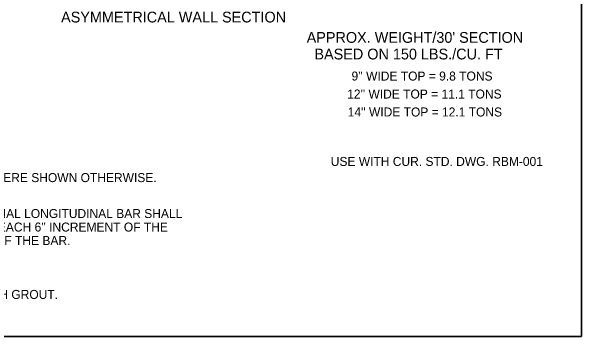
# Model space of a CAD drawing. Extents: x 1007 to 1035.5, y 1000.5 to 1021.5.
# Drawn here: x 1022.8 to 1035.5, y 1000.5 to 1007.74 of the extents above; entities that cross this region are included whole.
import ezdxf

# ---------------------------------------------------------------- set-up
doc = ezdxf.new("R2010")
doc.units = 0
for name, color, linetype in [('Level 1', 7, 'Continuous'), ('Level 10', 7, 'Continuous'), ('Level 11', 7, 'Continuous')]:
    doc.layers.add(name, color=color, linetype=linetype)

msp = doc.modelspace()

# ---------------------------------------------------------------- linework, layer by layer
at = {"layer": 'Level 10'}
for p, q in [((1035.5, 1021.5), (1035.5, 1000.5)), ((1035.5, 1000.5), (1007, 1000.5))]:
    msp.add_line(p, q, dxfattribs=at)
at = {"layer": 'Level 11'}
msp.add_lwpolyline([(1007, 1000.5), (1035.5, 1000.5), (1035.5, 1021.5), (1007, 1021.5)], close=True, dxfattribs=at)

# ---------------------------------------------------------------- texts
at = {"layer": 'Level 1'}
for s, height, p in [('ASYMMETRICAL WALL SECTION', 0.24, (1023.906, 1007.494)), ("APPROX. WEIGHT/30' SECTION", 0.24, (1029.376, 1007.041)), ('BASED ON 150 LBS./CU. FT', 0.24, (1029.549, 1006.671)), ("9'' WIDE TOP = 9.8 TONS", 0.2, (1030.375, 1006.201)), ("12'' WIDE TOP = 11.1 TONS", 0.2, (1030.279, 1005.801)), ("14'' WIDE TOP = 12.1 TONS", 0.2, (1030.29, 1005.401)), ('USE WITH CUR. STD. DWG. RBM-001', 0.2, (1029.913, 1004.3)), ("PLACE ALL STEEL REINFORCEMENT A CLEAR DISTANCE OF 2'' MIN. FROM OUTSIDE FACE OF WALL, EXCEPT WHERE SHOWN OTHERWISE.", 0.2, (1007.907, 1003.94)), ("WHEN THE ''X'' DIMENSION EQUALS 10'' THE BAR SHALL BE TURNED DOWN 6'' (''Z'' DIMENSION) AND AN ADDITIONAL LONGITUDINAL BAR SHALL ", 0.2, (1007.907, 1003.14)), ("BE ADDED AT THE BOTTOM OF THE TURN DOWN (''Z'' DIMENSION) AND TO THE ''Y'' PORTION OF THE BAR.  FOR EACH 6'' INCREMENT OF THE", 0.2, (1007.899, 1002.839)), ("''X'' DIMENSION ABOVE 10'', AN ADDITIONAL LONGITUDINAL BAR SHALL BE ADDED IN THE ''Z'' AND ''Y'' PORTION OF THE BAR.", 0.2, (1007.899, 1002.539)), ('WHEN THE PRECAST WALL IS USED IN PERMANENT CONSTRUCTION THE LIFTING HOLES SHALL BE FILLED WITH GROUT.', 0.2, (1007.908, 1001.339))]:
    msp.add_text(s, height=height, dxfattribs=at).set_placement(p)

doc.saveas('drawing.dxf')
